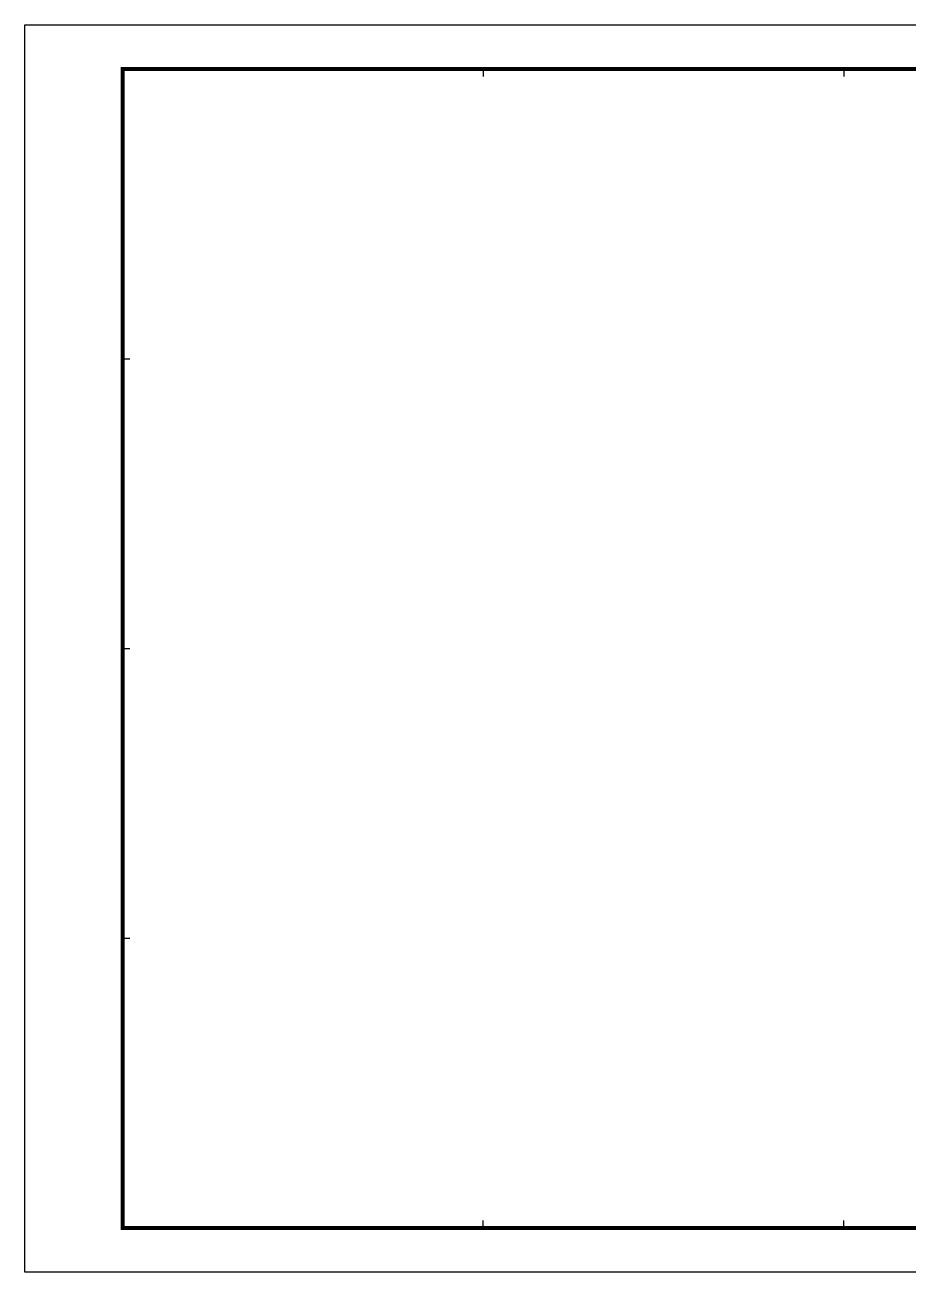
# Model space of a CAD drawing. Header units: millimetres. Extents: x 0 to 168, y 0 to 119.
# Drawn here: x 0 to 84.1, y 0 to 118.8 of the extents above; entities that cross this region are included whole.
import ezdxf

# ---------------------------------------------------------------- set-up
doc = ezdxf.new("R2010")
doc.units = ezdxf.units.MM
doc.layers.add('XR-SHEET$0$XREF-Form$0$SHT', color=5, linetype='Continuous')
doc.layers.add('XR-SHEET$0$XREF-Form$0$TEMP', color=171, linetype='Continuous', plot=False)

msp = doc.modelspace()

# ---------------------------------------------------------------- linework, layer by layer
at = {"layer": 'XR-SHEET$0$XREF-Form$0$SHT'}
msp.add_lwpolyline([(0, 118.8), (168.2, 118.8), (168.2, 0), (0, 0)], close=True, dxfattribs=at)
at = {"layer": 'XR-SHEET$0$XREF-Form$0$SHT', "const_width": 0.4}
msp.add_lwpolyline([(9.3, 114.6), (163.9, 114.6), (163.9, 4.2), (9.3, 4.2)], close=True, dxfattribs=at)
at = {"layer": 'XR-SHEET$0$XREF-Form$0$TEMP'}
for p, q in [((43.65, 114.6), (43.65, 113.9)), ((78, 114.6), (78, 113.9)), ((9.3, 87), (10, 87)), ((9.3, 59.4), (10, 59.4)), ((9.3, 31.8), (10, 31.8)), ((43.65, 4.2), (43.65, 4.9)), ((78, 4.2), (78, 4.9))]:
    msp.add_line(p, q, dxfattribs=at)

doc.saveas('drawing.dxf')
